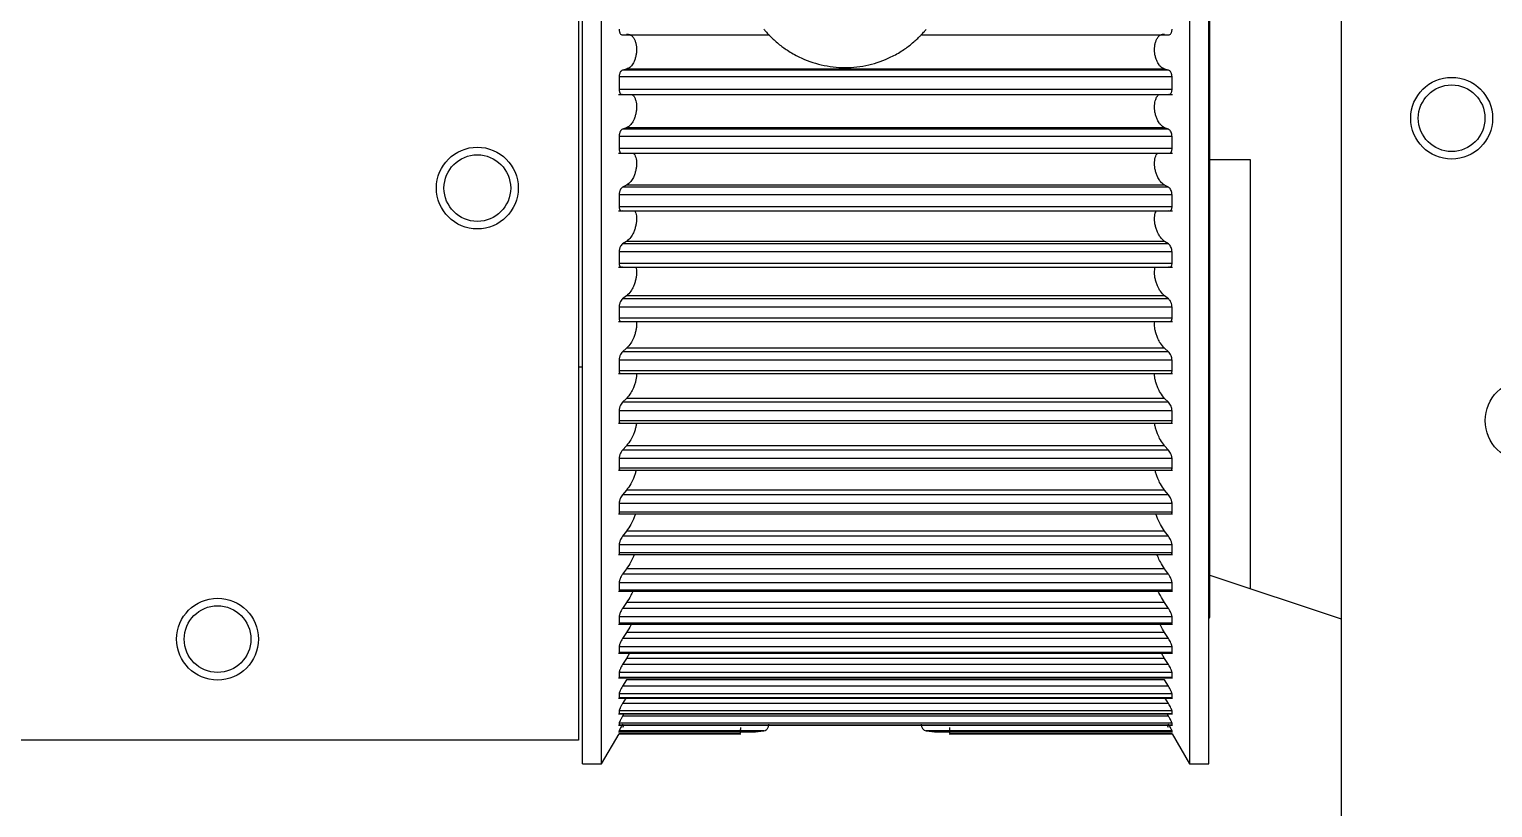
# Model space of a CAD drawing. Header units: millimetres. Extents: x 228 to 8791, y 273 to 5008.
# Drawn here: x 7596.5 to 7668.9, y 3456.2 to 3494.8 of the extents above; entities that cross this region are included whole.
import ezdxf

# ---------------------------------------------------------------- set-up
doc = ezdxf.new("R2010")
doc.units = ezdxf.units.MM

msp = doc.modelspace()

# ---------------------------------------------------------------- linework, layer by layer
at = {"color": 7, "linetype": 'Continuous', "lineweight": 25}
for p, q in [((7623.858, 3458.406), (7623.858, 3537.77)), ((7624.808, 3458.406), (7624.808, 3537.77)), ((7653.908, 3537.77), (7653.908, 3458.406)), ((7654.858, 3458.406), (7654.858, 3537.77)), ((7623.658, 3536.588), (7623.658, 3459.588)), ((7654.908, 3465.688), (7654.908, 3530.488)), ((7661.417, 3498.088), (7661.417, 3364.611)), ((7625.833, 3494.51), (7633.105, 3494.51)), ((7640.612, 3494.51), (7652.884, 3494.51)), ((7625.674, 3492.421), (7625.674, 3491.809)), ((7653.042, 3492.421), (7625.674, 3492.421)), ((7626.042, 3492.81), (7625.848, 3492.762)), ((7652.868, 3492.762), (7625.848, 3492.762)), ((7652.674, 3492.81), (7626.042, 3492.81)), ((7652.868, 3492.762), (7652.674, 3492.81)), ((7653.042, 3491.809), (7653.042, 3492.421)), ((7625.649, 3491.559), (7653.065, 3491.559)), ((7653.042, 3491.809), (7625.674, 3491.809)), ((7625.674, 3489.476), (7625.674, 3488.874)), ((7653.042, 3489.476), (7625.674, 3489.476)), ((7626.042, 3489.91), (7625.848, 3489.836)), ((7652.868, 3489.836), (7625.848, 3489.836)), ((7652.674, 3489.91), (7626.042, 3489.91)), ((7652.868, 3489.836), (7652.674, 3489.91)), ((7653.042, 3488.874), (7653.042, 3489.476)), ((7625.649, 3488.646), (7653.065, 3488.646)), ((7653.042, 3488.874), (7625.674, 3488.874)), ((7654.908, 3488.328), (7656.908, 3488.328)), ((7656.908, 3488.328), (7656.908, 3467.088)), ((7626.042, 3487.06), (7625.848, 3486.961)), ((7652.674, 3487.06), (7626.042, 3487.06)), ((7652.868, 3486.961), (7652.674, 3487.06)), ((7625.674, 3486.584), (7625.674, 3485.995)), ((7653.042, 3486.584), (7625.674, 3486.584)), ((7652.868, 3486.961), (7625.848, 3486.961)), ((7653.042, 3485.995), (7653.042, 3486.584)), ((7625.649, 3485.79), (7653.065, 3485.79)), ((7653.042, 3485.995), (7625.674, 3485.995)), ((7626.042, 3484.278), (7625.848, 3484.154)), ((7652.868, 3484.154), (7625.848, 3484.154)), ((7652.674, 3484.278), (7626.042, 3484.278)), ((7652.868, 3484.154), (7652.674, 3484.278)), ((7625.674, 3483.763), (7625.674, 3483.191)), ((7653.042, 3483.763), (7625.674, 3483.763)), ((7653.042, 3483.191), (7653.042, 3483.763)), ((7625.649, 3483.008), (7653.065, 3483.008)), ((7653.042, 3483.191), (7625.674, 3483.191)), ((7626.042, 3481.581), (7625.848, 3481.434)), ((7652.868, 3481.434), (7625.848, 3481.434)), ((7652.674, 3481.581), (7626.042, 3481.581)), ((7652.868, 3481.434), (7652.674, 3481.581)), ((7625.674, 3481.03), (7625.674, 3480.478)), ((7653.042, 3481.03), (7625.674, 3481.03)), ((7653.042, 3480.478), (7653.042, 3481.03)), ((7625.649, 3480.317), (7653.065, 3480.317)), ((7653.042, 3480.478), (7625.674, 3480.478)), ((7625.674, 3478.403), (7625.674, 3477.875)), ((7653.042, 3478.403), (7625.674, 3478.403)), ((7626.042, 3478.987), (7625.848, 3478.815)), ((7652.868, 3478.815), (7625.848, 3478.815)), ((7652.674, 3478.987), (7626.042, 3478.987)), ((7652.868, 3478.815), (7652.674, 3478.987)), ((7653.042, 3477.875), (7653.042, 3478.403)), ((7623.658, 3478.078), (7623.858, 3478.078)), ((7625.649, 3477.733), (7653.065, 3477.733)), ((7653.042, 3477.875), (7625.674, 3477.875)), ((7626.042, 3476.509), (7625.848, 3476.316)), ((7652.868, 3476.316), (7625.848, 3476.316)), ((7652.674, 3476.509), (7626.042, 3476.509)), ((7652.868, 3476.316), (7652.674, 3476.509)), ((7625.674, 3475.896), (7625.674, 3475.395)), ((7653.042, 3475.896), (7625.674, 3475.896)), ((7653.042, 3475.395), (7653.042, 3475.896)), ((7625.649, 3475.274), (7653.065, 3475.274)), ((7653.042, 3475.395), (7625.674, 3475.395)), ((7626.042, 3474.165), (7625.848, 3473.951)), ((7652.674, 3474.165), (7626.042, 3474.165)), ((7652.868, 3473.951), (7652.674, 3474.165)), ((7625.674, 3473.527), (7625.674, 3473.056)), ((7653.042, 3473.527), (7625.674, 3473.527)), ((7652.868, 3473.951), (7625.848, 3473.951)), ((7653.042, 3473.056), (7653.042, 3473.527)), ((7625.649, 3472.953), (7653.065, 3472.953)), ((7653.042, 3473.056), (7625.674, 3473.056)), ((7626.042, 3471.969), (7625.848, 3471.735)), ((7652.674, 3471.969), (7626.042, 3471.969)), ((7652.868, 3471.735), (7652.674, 3471.969)), ((7625.674, 3471.309), (7625.674, 3470.871)), ((7653.042, 3471.309), (7625.674, 3471.309)), ((7652.868, 3471.735), (7625.848, 3471.735)), ((7653.042, 3470.871), (7653.042, 3471.309)), ((7625.649, 3470.785), (7653.065, 3470.785)), ((7653.042, 3470.871), (7625.674, 3470.871)), ((7626.042, 3469.933), (7625.848, 3469.681)), ((7652.868, 3469.681), (7625.848, 3469.681)), ((7652.674, 3469.933), (7626.042, 3469.933)), ((7652.868, 3469.681), (7652.674, 3469.933)), ((7625.674, 3469.256), (7625.674, 3468.854)), ((7653.042, 3469.256), (7625.674, 3469.256)), ((7653.042, 3468.854), (7653.042, 3469.256)), ((7625.649, 3468.784), (7653.065, 3468.784)), ((7653.042, 3468.854), (7625.674, 3468.854)), ((7626.042, 3468.071), (7625.848, 3467.803)), ((7652.868, 3467.803), (7625.848, 3467.803)), ((7652.674, 3468.071), (7626.042, 3468.071)), ((7652.868, 3467.803), (7652.674, 3468.071)), ((7654.908, 3467.749), (7661.417, 3465.598)), ((7625.649, 3466.961), (7653.065, 3466.961)), ((7625.674, 3467.381), (7625.674, 3467.017)), ((7653.042, 3467.381), (7625.674, 3467.381)), ((7653.042, 3467.017), (7625.674, 3467.017)), ((7653.042, 3467.017), (7653.042, 3467.381)), ((7626.042, 3466.394), (7625.848, 3466.111)), ((7652.868, 3466.111), (7625.848, 3466.111)), ((7652.674, 3466.394), (7626.042, 3466.394)), ((7652.868, 3466.111), (7652.674, 3466.394)), ((7625.649, 3465.329), (7653.065, 3465.329)), ((7625.674, 3465.695), (7625.674, 3465.372)), ((7653.042, 3465.695), (7625.674, 3465.695)), ((7653.042, 3465.372), (7625.674, 3465.372)), ((7653.042, 3465.372), (7653.042, 3465.695)), ((7626.042, 3464.913), (7625.848, 3464.616)), ((7652.868, 3464.616), (7625.848, 3464.616)), ((7652.674, 3464.913), (7626.042, 3464.913)), ((7652.868, 3464.616), (7652.674, 3464.913)), ((7625.649, 3463.897), (7653.065, 3463.897)), ((7625.674, 3464.209), (7625.674, 3463.928)), ((7653.042, 3464.209), (7625.674, 3464.209)), ((7653.042, 3463.928), (7625.674, 3463.928)), ((7626.191, 3463.897), (7626.042, 3463.636)), ((7652.674, 3463.636), (7652.526, 3463.897)), ((7653.042, 3463.928), (7653.042, 3464.209)), ((7626.042, 3463.636), (7625.848, 3463.328)), ((7652.868, 3463.328), (7625.848, 3463.328)), ((7652.674, 3463.636), (7626.042, 3463.636)), ((7652.868, 3463.328), (7652.674, 3463.636)), ((7625.649, 3462.673), (7653.065, 3462.673)), ((7625.674, 3462.932), (7625.674, 3462.695)), ((7653.042, 3462.932), (7625.674, 3462.932)), ((7653.042, 3462.695), (7625.674, 3462.695)), ((7626.042, 3462.571), (7625.848, 3462.253)), ((7652.674, 3462.571), (7626.042, 3462.571)), ((7652.868, 3462.253), (7652.674, 3462.571)), ((7653.042, 3462.695), (7653.042, 3462.932)), ((7625.674, 3461.872), (7625.674, 3461.68)), ((7653.042, 3461.872), (7625.674, 3461.872)), ((7653.042, 3461.68), (7625.674, 3461.68)), ((7652.868, 3462.253), (7625.848, 3462.253)), ((7653.042, 3461.68), (7653.042, 3461.872)), ((7625.649, 3461.666), (7653.065, 3461.666)), ((7625.674, 3461.035), (7625.674, 3460.89)), ((7653.042, 3461.035), (7625.674, 3461.035)), ((7626.007, 3461.666), (7625.848, 3461.4)), ((7652.868, 3461.4), (7625.848, 3461.4)), ((7652.868, 3461.4), (7652.71, 3461.666)), ((7653.042, 3460.89), (7653.042, 3461.035)), ((7625.649, 3460.882), (7653.065, 3460.882)), ((7625.649, 3460.326), (7653.065, 3460.326)), ((7653.042, 3460.89), (7625.674, 3460.89)), ((7625.674, 3460.426), (7625.674, 3460.329)), ((7653.042, 3460.426), (7625.674, 3460.426)), ((7653.042, 3460.329), (7625.674, 3460.329)), ((7625.912, 3460.882), (7625.848, 3460.773)), ((7652.868, 3460.773), (7625.848, 3460.773)), ((7625.914, 3460.326), (7625.848, 3460.212)), ((7652.868, 3460.212), (7652.803, 3460.326)), ((7652.868, 3460.773), (7652.805, 3460.882)), ((7653.042, 3460.329), (7653.042, 3460.426)), ((7623.658, 3459.588), (7155.408, 3459.588)), ((7624.808, 3458.406), (7625.674, 3459.906)), ((7625.649, 3460), (7632.431, 3460)), ((7625.674, 3460.049), (7625.674, 3460.001)), ((7632.843, 3460.049), (7625.674, 3460.049)), ((7632.406, 3460.001), (7625.674, 3460.001)), ((7625.674, 3459.907), (7625.674, 3459.906)), ((7631.667, 3459.907), (7625.674, 3459.907)), ((7625.674, 3459.906), (7631.696, 3459.906)), ((7632.406, 3460.001), (7632.843, 3460.049)), ((7640.873, 3460.049), (7641.31, 3460.001)), ((7653.042, 3460.049), (7640.873, 3460.049)), ((7641.283, 3460), (7653.065, 3460)), ((7653.042, 3460.001), (7641.31, 3460.001)), ((7642.02, 3459.906), (7653.042, 3459.906)), ((7642.049, 3459.907), (7642.057, 3459.906)), ((7653.042, 3459.907), (7642.049, 3459.907)), ((7653.042, 3460.001), (7653.042, 3460.049)), ((7653.042, 3459.906), (7653.042, 3459.907)), ((7653.042, 3459.906), (7653.908, 3458.406)), ((7623.858, 3458.406), (7624.808, 3458.406)), ((7653.908, 3458.406), (7654.858, 3458.406))]:
    msp.add_line(p, q, dxfattribs=at)
for centre, radius in [((7666.883, 3490.378), 2.025), ((7666.883, 3490.378), 1.65), ((7618.658, 3486.921), 2.025), ((7618.658, 3486.921), 1.65), ((7670.574, 3475.405), 2.025), ((7605.801, 3464.588), 2.025), ((7605.801, 3464.588), 1.65)]:
    msp.add_circle(centre, radius, dxfattribs=at)
msp.add_arc((7730.408, 2848.088), 1225, 30, 180)
msp.add_arc((7654.808, 3465.688), 0.1, 300, 0, dxfattribs=at)
for points, knots in [([(7625.674, 3494.784), (7625.675, 3494.765), (7625.676, 3494.726), (7625.687, 3494.67), (7625.705, 3494.618), (7625.733, 3494.564), (7625.781, 3494.514), (7625.824, 3494.512), (7625.848, 3494.511)], [0, 0, 0, 0, 0.111503, 0.229876, 0.356408, 0.492158, 0.709703, 1, 1, 1, 1]), ([(7626.042, 3494.543), (7626.113, 3494.539), (7626.233, 3494.534), (7626.371, 3494.399), (7626.451, 3494.255), (7626.502, 3494.107), (7626.533, 3493.946), (7626.544, 3493.78), (7626.534, 3493.61), (7626.503, 3493.437), (7626.453, 3493.267), (7626.373, 3493.089), (7626.235, 3492.898), (7626.114, 3492.843), (7626.042, 3492.81)], [0, 0, 0, 0, 0.147747, 0.248318, 0.31704, 0.381326, 0.441724, 0.498896, 0.556186, 0.616666, 0.68101, 0.749781, 0.851306, 1, 1, 1, 1]), ([(7632.843, 3494.784), (7632.873, 3494.747), (7632.931, 3494.678), (7632.999, 3494.602), (7633.043, 3494.555), (7633.068, 3494.527), (7633.085, 3494.509), (7633.084, 3494.51), (7633.084, 3494.511)], [0, 0, 0, 0, 0.260605, 0.499924, 0.629301, 0.752569, 0.876069, 1, 1, 1, 1]), ([(7633.061, 3494.536), (7633.066, 3494.53), (7633.085, 3494.51), (7633.175, 3494.415), (7633.348, 3494.249), (7633.619, 3494.013), (7634.03, 3493.71), (7634.731, 3493.312), (7635.667, 3492.981), (7636.856, 3492.842), (7638.044, 3492.98), (7638.981, 3493.31), (7639.682, 3493.707), (7640.097, 3494.012), (7640.366, 3494.246), (7640.546, 3494.419), (7640.607, 3494.484), (7640.638, 3494.517)], [0, 0, 0, 0, 0.011875, 0.045001, 0.076022, 0.111419, 0.171042, 0.243341, 0.374553, 0.5058, 0.637122, 0.767831, 0.840525, 0.90041, 0.935846, 0.966977, 1, 1, 1, 1]), ([(7640.633, 3494.511), (7640.632, 3494.51), (7640.631, 3494.509), (7640.648, 3494.527), (7640.674, 3494.555), (7640.717, 3494.602), (7640.785, 3494.678), (7640.843, 3494.747), (7640.873, 3494.784)], [0, 0, 0, 0, 0.12393, 0.247422, 0.370628, 0.500053, 0.739362, 1, 1, 1, 1]), ([(7652.674, 3492.81), (7652.603, 3492.842), (7652.483, 3492.897), (7652.345, 3493.086), (7652.266, 3493.263), (7652.215, 3493.432), (7652.184, 3493.604), (7652.173, 3493.774), (7652.183, 3493.941), (7652.213, 3494.101), (7652.264, 3494.251), (7652.343, 3494.396), (7652.482, 3494.533), (7652.603, 3494.539), (7652.674, 3494.543)], [0, 0, 0, 0, 0.147747, 0.248318, 0.31704, 0.381326, 0.441724, 0.498896, 0.556186, 0.616666, 0.68101, 0.749781, 0.851306, 1, 1, 1, 1]), ([(7652.868, 3494.511), (7652.893, 3494.512), (7652.935, 3494.514), (7652.983, 3494.564), (7653.012, 3494.618), (7653.029, 3494.67), (7653.04, 3494.726), (7653.042, 3494.765), (7653.042, 3494.784)], [0, 0, 0, 0, 0.290699, 0.50771, 0.643157, 0.769606, 0.888123, 1, 1, 1, 1]), ([(7625.848, 3492.762), (7625.824, 3492.751), (7625.781, 3492.731), (7625.733, 3492.662), (7625.705, 3492.598), (7625.688, 3492.541), (7625.676, 3492.481), (7625.675, 3492.441), (7625.674, 3492.421)], [0, 0, 0, 0, 0.290671, 0.50766, 0.641352, 0.765048, 0.879745, 1, 1, 1, 1]), ([(7653.042, 3492.421), (7653.042, 3492.441), (7653.04, 3492.48), (7653.029, 3492.539), (7653.012, 3492.597), (7652.984, 3492.662), (7652.936, 3492.732), (7652.893, 3492.751), (7652.868, 3492.762)], [0, 0, 0, 0, 0.118959, 0.232226, 0.354726, 0.487412, 0.713305, 1, 1, 1, 1]), ([(7625.674, 3491.809), (7625.675, 3491.791), (7625.676, 3491.753), (7625.687, 3491.699), (7625.705, 3491.649), (7625.733, 3491.6), (7625.781, 3491.557), (7625.824, 3491.561), (7625.848, 3491.563)], [0, 0, 0, 0, 0.111503, 0.229876, 0.356408, 0.492158, 0.709703, 1, 1, 1, 1]), ([(7626.308, 3491.559), (7626.333, 3491.542), (7626.388, 3491.504), (7626.45, 3491.391), (7626.502, 3491.253), (7626.533, 3491.099), (7626.544, 3490.936), (7626.534, 3490.766), (7626.503, 3490.592), (7626.453, 3490.417), (7626.373, 3490.231), (7626.235, 3490.023), (7626.114, 3489.952), (7626.042, 3489.91)], [0, 0, 0, 0, 0.069506, 0.154576, 0.234154, 0.30892, 0.379692, 0.450611, 0.525477, 0.605128, 0.690258, 0.815934, 1, 1, 1, 1]), ([(7652.674, 3489.91), (7652.603, 3489.952), (7652.483, 3490.022), (7652.345, 3490.227), (7652.266, 3490.412), (7652.215, 3490.586), (7652.184, 3490.76), (7652.173, 3490.93), (7652.183, 3491.093), (7652.213, 3491.248), (7652.264, 3491.387), (7652.327, 3491.502), (7652.383, 3491.541), (7652.408, 3491.559)], [0, 0, 0, 0, 0.182863, 0.307338, 0.392394, 0.471959, 0.546713, 0.617474, 0.68838, 0.763234, 0.842872, 0.927988, 1, 1, 1, 1]), ([(7652.868, 3491.563), (7652.893, 3491.561), (7652.935, 3491.557), (7652.983, 3491.6), (7653.012, 3491.649), (7653.029, 3491.699), (7653.04, 3491.753), (7653.042, 3491.791), (7653.042, 3491.809)], [0, 0, 0, 0, 0.290699, 0.50771, 0.643157, 0.769606, 0.888123, 1, 1, 1, 1]), ([(7625.848, 3489.836), (7625.824, 3489.822), (7625.781, 3489.796), (7625.733, 3489.722), (7625.705, 3489.655), (7625.688, 3489.597), (7625.676, 3489.537), (7625.675, 3489.497), (7625.674, 3489.476)], [0, 0, 0, 0, 0.290665, 0.507651, 0.640118, 0.762127, 0.875996, 1, 1, 1, 1]), ([(7653.042, 3489.476), (7653.042, 3489.496), (7653.04, 3489.533), (7653.027, 3489.604), (7652.997, 3489.693), (7652.953, 3489.768), (7652.908, 3489.816), (7652.882, 3489.829), (7652.868, 3489.836)], [0, 0, 0, 0, 0.122834, 0.215424, 0.426837, 0.68709, 0.837015, 1, 1, 1, 1]), ([(7625.674, 3488.874), (7625.675, 3488.856), (7625.676, 3488.818), (7625.687, 3488.767), (7625.705, 3488.72), (7625.733, 3488.676), (7625.781, 3488.64), (7625.824, 3488.65), (7625.848, 3488.656)], [0, 0, 0, 0, 0.111503, 0.229876, 0.356408, 0.492158, 0.709703, 1, 1, 1, 1]), ([(7626.394, 3488.646), (7626.413, 3488.62), (7626.455, 3488.564), (7626.502, 3488.441), (7626.533, 3488.294), (7626.544, 3488.135), (7626.534, 3487.968), (7626.503, 3487.793), (7626.453, 3487.615), (7626.373, 3487.42), (7626.235, 3487.199), (7626.114, 3487.111), (7626.042, 3487.06)], [0, 0, 0, 0, 0.074425, 0.161547, 0.243402, 0.320884, 0.398525, 0.48049, 0.567692, 0.660893, 0.798483, 1, 1, 1, 1]), ([(7652.674, 3487.06), (7652.603, 3487.111), (7652.483, 3487.197), (7652.345, 3487.417), (7652.266, 3487.61), (7652.215, 3487.787), (7652.184, 3487.962), (7652.173, 3488.129), (7652.183, 3488.289), (7652.214, 3488.436), (7652.26, 3488.562), (7652.302, 3488.619), (7652.322, 3488.646)], [0, 0, 0, 0, 0.200284, 0.336618, 0.429777, 0.516922, 0.598797, 0.676299, 0.753961, 0.835946, 0.923171, 1, 1, 1, 1]), ([(7652.868, 3488.656), (7652.893, 3488.65), (7652.935, 3488.64), (7652.983, 3488.676), (7653.012, 3488.72), (7653.029, 3488.767), (7653.04, 3488.818), (7653.042, 3488.856), (7653.042, 3488.874)], [0, 0, 0, 0, 0.290699, 0.50771, 0.643157, 0.769606, 0.888123, 1, 1, 1, 1]), ([(7625.848, 3486.961), (7625.824, 3486.943), (7625.781, 3486.912), (7625.733, 3486.833), (7625.705, 3486.764), (7625.688, 3486.705), (7625.677, 3486.644), (7625.675, 3486.604), (7625.674, 3486.584)], [0, 0, 0, 0, 0.290662, 0.507646, 0.638742, 0.75908, 0.877372, 1, 1, 1, 1]), ([(7653.042, 3486.584), (7653.041, 3486.604), (7653.04, 3486.642), (7653.027, 3486.714), (7652.996, 3486.805), (7652.952, 3486.883), (7652.908, 3486.936), (7652.882, 3486.952), (7652.868, 3486.961)], [0, 0, 0, 0, 0.122033, 0.227273, 0.433033, 0.689403, 0.837975, 1, 1, 1, 1]), ([(7625.674, 3485.995), (7625.675, 3485.977), (7625.676, 3485.941), (7625.687, 3485.892), (7625.705, 3485.849), (7625.733, 3485.81), (7625.781, 3485.781), (7625.824, 3485.797), (7625.848, 3485.806)], [0, 0, 0, 0, 0.111503, 0.229876, 0.356408, 0.492158, 0.709703, 1, 1, 1, 1]), ([(7626.454, 3485.79), (7626.47, 3485.756), (7626.503, 3485.686), (7626.532, 3485.549), (7626.544, 3485.397), (7626.534, 3485.232), (7626.503, 3485.057), (7626.453, 3484.877), (7626.373, 3484.676), (7626.235, 3484.441), (7626.114, 3484.339), (7626.042, 3484.278)], [0, 0, 0, 0, 0.086524, 0.175703, 0.260118, 0.344706, 0.434005, 0.529009, 0.63055, 0.780452, 1, 1, 1, 1]), ([(7652.674, 3484.278), (7652.603, 3484.338), (7652.483, 3484.439), (7652.345, 3484.672), (7652.266, 3484.871), (7652.215, 3485.051), (7652.184, 3485.226), (7652.173, 3485.391), (7652.183, 3485.544), (7652.212, 3485.683), (7652.245, 3485.754), (7652.262, 3485.79)], [0, 0, 0, 0, 0.218216, 0.366755, 0.468255, 0.563202, 0.652408, 0.736849, 0.821464, 0.91079, 1, 1, 1, 1]), ([(7652.868, 3485.806), (7652.893, 3485.797), (7652.935, 3485.781), (7652.983, 3485.81), (7653.012, 3485.849), (7653.029, 3485.892), (7653.04, 3485.941), (7653.042, 3485.977), (7653.042, 3485.995)], [0, 0, 0, 0, 0.290699, 0.50771, 0.643157, 0.769606, 0.888123, 1, 1, 1, 1]), ([(7625.848, 3484.154), (7625.824, 3484.134), (7625.781, 3484.097), (7625.734, 3484.013), (7625.706, 3483.943), (7625.688, 3483.883), (7625.677, 3483.822), (7625.675, 3483.782), (7625.674, 3483.763)], [0, 0, 0, 0, 0.290663, 0.507646, 0.637159, 0.755543, 0.878681, 1, 1, 1, 1]), ([(7653.042, 3483.763), (7653.041, 3483.782), (7653.04, 3483.821), (7653.026, 3483.895), (7652.995, 3483.987), (7652.952, 3484.067), (7652.908, 3484.124), (7652.882, 3484.144), (7652.868, 3484.154)], [0, 0, 0, 0, 0.120615, 0.239842, 0.439669, 0.691912, 0.839028, 1, 1, 1, 1]), ([(7625.674, 3483.191), (7625.675, 3483.174), (7625.676, 3483.139), (7625.687, 3483.093), (7625.705, 3483.053), (7625.733, 3483.019), (7625.781, 3482.999), (7625.824, 3483.02), (7625.848, 3483.033)], [0, 0, 0, 0, 0.111503, 0.229876, 0.356408, 0.492158, 0.709703, 1, 1, 1, 1]), ([(7626.499, 3483.008), (7626.499, 3483.007), (7626.515, 3482.973), (7626.532, 3482.88), (7626.544, 3482.736), (7626.533, 3482.575), (7626.503, 3482.402), (7626.453, 3482.22), (7626.373, 3482.014), (7626.235, 3481.767), (7626.114, 3481.651), (7626.042, 3481.581)], [0, 0, 0, 0, 0.001913, 0.099351, 0.191586, 0.284009, 0.381579, 0.485384, 0.596329, 0.760116, 1, 1, 1, 1]), ([(7652.674, 3481.581), (7652.603, 3481.65), (7652.483, 3481.765), (7652.345, 3482.01), (7652.266, 3482.214), (7652.215, 3482.396), (7652.184, 3482.569), (7652.172, 3482.731), (7652.184, 3482.876), (7652.201, 3482.97), (7652.217, 3483.006), (7652.218, 3483.008)], [0, 0, 0, 0, 0.238244, 0.400417, 0.511233, 0.614895, 0.712288, 0.804479, 0.89686, 0.994384, 1, 1, 1, 1]), ([(7652.868, 3483.033), (7652.893, 3483.02), (7652.935, 3482.999), (7652.983, 3483.019), (7653.012, 3483.053), (7653.029, 3483.093), (7653.04, 3483.139), (7653.042, 3483.174), (7653.042, 3483.191)], [0, 0, 0, 0, 0.290699, 0.50771, 0.643157, 0.769606, 0.888123, 1, 1, 1, 1]), ([(7625.848, 3481.434), (7625.824, 3481.41), (7625.781, 3481.368), (7625.734, 3481.281), (7625.706, 3481.209), (7625.688, 3481.148), (7625.677, 3481.087), (7625.675, 3481.049), (7625.674, 3481.03)], [0, 0, 0, 0, 0.290662, 0.507646, 0.635159, 0.756001, 0.879996, 1, 1, 1, 1]), ([(7653.042, 3481.03), (7653.041, 3481.049), (7653.04, 3481.087), (7653.026, 3481.161), (7652.994, 3481.255), (7652.951, 3481.338), (7652.907, 3481.399), (7652.882, 3481.422), (7652.868, 3481.434)], [0, 0, 0, 0, 0.119134, 0.242986, 0.446912, 0.69458, 0.840122, 1, 1, 1, 1]), ([(7625.674, 3480.478), (7625.675, 3480.462), (7625.676, 3480.428), (7625.687, 3480.386), (7625.704, 3480.35), (7625.721, 3480.336), (7625.729, 3480.329)], [0, 0, 0, 0, 0.226559, 0.467077, 0.724174, 1, 1, 1, 1]), ([(7626.526, 3480.317), (7626.528, 3480.312), (7626.539, 3480.27), (7626.543, 3480.168), (7626.534, 3480.014), (7626.503, 3479.843), (7626.453, 3479.661), (7626.373, 3479.451), (7626.235, 3479.194), (7626.114, 3479.064), (7626.042, 3478.987)], [0, 0, 0, 0, 0.012218, 0.113375, 0.214741, 0.32175, 0.435597, 0.557276, 0.736908, 1, 1, 1, 1]), ([(7652.674, 3478.987), (7652.603, 3479.063), (7652.483, 3479.192), (7652.345, 3479.447), (7652.266, 3479.656), (7652.215, 3479.837), (7652.184, 3480.008), (7652.174, 3480.163), (7652.177, 3480.267), (7652.189, 3480.311), (7652.19, 3480.317)], [0, 0, 0, 0, 0.261331, 0.439218, 0.560772, 0.674479, 0.78131, 0.882435, 0.983768, 1, 1, 1, 1]), ([(7652.988, 3480.329), (7652.996, 3480.336), (7653.012, 3480.35), (7653.029, 3480.386), (7653.04, 3480.428), (7653.042, 3480.462), (7653.042, 3480.478)], [0, 0, 0, 0, 0.275137, 0.531995, 0.772741, 1, 1, 1, 1]), ([(7625.848, 3478.815), (7625.824, 3478.789), (7625.781, 3478.743), (7625.734, 3478.652), (7625.706, 3478.578), (7625.688, 3478.517), (7625.677, 3478.457), (7625.675, 3478.42), (7625.674, 3478.403)], [0, 0, 0, 0, 0.290668, 0.507657, 0.633699, 0.758597, 0.881922, 1, 1, 1, 1]), ([(7653.042, 3478.403), (7653.041, 3478.42), (7653.04, 3478.456), (7653.026, 3478.531), (7652.994, 3478.626), (7652.939, 3478.738), (7652.894, 3478.788), (7652.868, 3478.815)], [0, 0, 0, 0, 0.11773, 0.240916, 0.45558, 0.698447, 1, 1, 1, 1]), ([(7625.674, 3477.875), (7625.675, 3477.859), (7625.676, 3477.827), (7625.687, 3477.788), (7625.704, 3477.756), (7625.721, 3477.745), (7625.729, 3477.74)], [0, 0, 0, 0, 0.226559, 0.467077, 0.724174, 1, 1, 1, 1]), ([(7626.538, 3477.733), (7626.539, 3477.726), (7626.544, 3477.676), (7626.532, 3477.563), (7626.504, 3477.397), (7626.453, 3477.216), (7626.373, 3477.003), (7626.235, 3476.737), (7626.114, 3476.594), (7626.042, 3476.509)], [0, 0, 0, 0, 0.019405, 0.131514, 0.249864, 0.375778, 0.510353, 0.709024, 1, 1, 1, 1]), ([(7652.674, 3476.509), (7652.603, 3476.594), (7652.483, 3476.736), (7652.345, 3476.999), (7652.266, 3477.21), (7652.214, 3477.392), (7652.185, 3477.557), (7652.173, 3477.673), (7652.177, 3477.724), (7652.178, 3477.733)], [0, 0, 0, 0, 0.289052, 0.48581, 0.620258, 0.746027, 0.864191, 0.976043, 1, 1, 1, 1]), ([(7652.988, 3477.74), (7652.996, 3477.745), (7653.012, 3477.756), (7653.029, 3477.788), (7653.04, 3477.827), (7653.042, 3477.859), (7653.042, 3477.875)], [0, 0, 0, 0, 0.275137, 0.531995, 0.772741, 1, 1, 1, 1]), ([(7625.848, 3476.316), (7625.824, 3476.287), (7625.781, 3476.236), (7625.734, 3476.143), (7625.706, 3476.068), (7625.688, 3476.007), (7625.676, 3475.947), (7625.675, 3475.913), (7625.674, 3475.896)], [0, 0, 0, 0, 0.290675, 0.507668, 0.632271, 0.761568, 0.883668, 1, 1, 1, 1]), ([(7653.042, 3475.896), (7653.041, 3475.913), (7653.04, 3475.947), (7653.026, 3476.022), (7652.994, 3476.118), (7652.938, 3476.232), (7652.893, 3476.286), (7652.868, 3476.316)], [0, 0, 0, 0, 0.115923, 0.237714, 0.464079, 0.701299, 1, 1, 1, 1]), ([(7625.674, 3475.395), (7625.675, 3475.381), (7625.676, 3475.351), (7625.687, 3475.315), (7625.704, 3475.288), (7625.721, 3475.28), (7625.729, 3475.276)], [0, 0, 0, 0, 0.226559, 0.467077, 0.724174, 1, 1, 1, 1]), ([(7626.533, 3475.274), (7626.532, 3475.263), (7626.529, 3475.204), (7626.502, 3475.078), (7626.453, 3474.899), (7626.373, 3474.685), (7626.235, 3474.413), (7626.114, 3474.258), (7626.042, 3474.165)], [0, 0, 0, 0, 0.028907, 0.16124, 0.302029, 0.452504, 0.674647, 1, 1, 1, 1]), ([(7652.674, 3474.165), (7652.603, 3474.257), (7652.483, 3474.411), (7652.345, 3474.681), (7652.265, 3474.894), (7652.216, 3475.072), (7652.188, 3475.2), (7652.185, 3475.261), (7652.184, 3475.274)], [0, 0, 0, 0, 0.323232, 0.543256, 0.693603, 0.834243, 0.96638, 1, 1, 1, 1]), ([(7652.988, 3475.276), (7652.996, 3475.28), (7653.012, 3475.288), (7653.029, 3475.315), (7653.04, 3475.351), (7653.042, 3475.381), (7653.042, 3475.395)], [0, 0, 0, 0, 0.275137, 0.531995, 0.772741, 1, 1, 1, 1]), ([(7625.848, 3473.951), (7625.824, 3473.92), (7625.781, 3473.864), (7625.734, 3473.768), (7625.705, 3473.692), (7625.688, 3473.631), (7625.676, 3473.575), (7625.675, 3473.543), (7625.674, 3473.527)], [0, 0, 0, 0, 0.290682, 0.507681, 0.636711, 0.764869, 0.88551, 1, 1, 1, 1]), ([(7653.042, 3473.527), (7653.042, 3473.543), (7653.04, 3473.574), (7653.029, 3473.631), (7653.012, 3473.689), (7652.984, 3473.764), (7652.937, 3473.862), (7652.893, 3473.919), (7652.868, 3473.951)], [0, 0, 0, 0, 0.114083, 0.234568, 0.362819, 0.474869, 0.704778, 1, 1, 1, 1]), ([(7625.674, 3473.056), (7625.675, 3473.043), (7625.676, 3473.014), (7625.687, 3472.983), (7625.704, 3472.961), (7625.719, 3472.956), (7625.726, 3472.954)], [0, 0, 0, 0, 0.23363, 0.481655, 0.746777, 1, 1, 1, 1]), ([(7626.51, 3472.953), (7626.508, 3472.937), (7626.495, 3472.866), (7626.452, 3472.725), (7626.374, 3472.512), (7626.234, 3472.233), (7626.114, 3472.067), (7626.042, 3471.969)], [0, 0, 0, 0, 0.047614, 0.207476, 0.378335, 0.630572, 1, 1, 1, 1]), ([(7652.674, 3471.969), (7652.603, 3472.067), (7652.483, 3472.231), (7652.345, 3472.507), (7652.267, 3472.719), (7652.223, 3472.862), (7652.21, 3472.935), (7652.206, 3472.953)], [0, 0, 0, 0, 0.367046, 0.616895, 0.78762, 0.947325, 1, 1, 1, 1]), ([(7652.99, 3472.954), (7652.997, 3472.956), (7653.013, 3472.96), (7653.029, 3472.983), (7653.04, 3473.014), (7653.042, 3473.042), (7653.042, 3473.056)], [0, 0, 0, 0, 0.253585, 0.518081, 0.765984, 1, 1, 1, 1]), ([(7625.848, 3471.735), (7625.824, 3471.701), (7625.781, 3471.642), (7625.733, 3471.543), (7625.705, 3471.467), (7625.687, 3471.407), (7625.676, 3471.353), (7625.675, 3471.323), (7625.674, 3471.309)], [0, 0, 0, 0, 0.290695, 0.507702, 0.640942, 0.768058, 0.887305, 1, 1, 1, 1]), ([(7653.042, 3471.309), (7653.042, 3471.323), (7653.04, 3471.353), (7653.029, 3471.407), (7653.012, 3471.466), (7652.984, 3471.542), (7652.936, 3471.641), (7652.893, 3471.701), (7652.868, 3471.735)], [0, 0, 0, 0, 0.112233, 0.23117, 0.358119, 0.486336, 0.70811, 1, 1, 1, 1]), ([(7625.674, 3470.871), (7625.675, 3470.859), (7625.676, 3470.833), (7625.687, 3470.805), (7625.703, 3470.788), (7625.718, 3470.787), (7625.725, 3470.786)], [0, 0, 0, 0, 0.236508, 0.487588, 0.755976, 1, 1, 1, 1]), ([(7626.473, 3470.785), (7626.466, 3470.761), (7626.442, 3470.676), (7626.372, 3470.495), (7626.235, 3470.214), (7626.114, 3470.038), (7626.042, 3469.933)], [0, 0, 0, 0, 0.080121, 0.278437, 0.571206, 1, 1, 1, 1]), ([(7652.674, 3469.933), (7652.603, 3470.037), (7652.483, 3470.212), (7652.346, 3470.491), (7652.276, 3470.672), (7652.251, 3470.759), (7652.244, 3470.785)], [0, 0, 0, 0, 0.426051, 0.716064, 0.914235, 1, 1, 1, 1]), ([(7652.991, 3470.786), (7652.998, 3470.787), (7653.013, 3470.788), (7653.029, 3470.805), (7653.04, 3470.833), (7653.042, 3470.859), (7653.042, 3470.871)], [0, 0, 0, 0, 0.242987, 0.511238, 0.762662, 1, 1, 1, 1]), ([(7625.848, 3469.681), (7625.824, 3469.646), (7625.781, 3469.583), (7625.733, 3469.482), (7625.704, 3469.405), (7625.687, 3469.347), (7625.676, 3469.296), (7625.675, 3469.269), (7625.674, 3469.256)], [0, 0, 0, 0, 0.288389, 0.510777, 0.645693, 0.771473, 0.889153, 1, 1, 1, 1]), ([(7653.042, 3469.256), (7653.042, 3469.269), (7653.04, 3469.297), (7653.029, 3469.348), (7653.012, 3469.406), (7652.983, 3469.482), (7652.935, 3469.583), (7652.893, 3469.646), (7652.868, 3469.681)], [0, 0, 0, 0, 0.1115, 0.22987, 0.3564, 0.492146, 0.711859, 1, 1, 1, 1]), ([(7625.674, 3468.854), (7625.675, 3468.843), (7625.676, 3468.819), (7625.687, 3468.795), (7625.699, 3468.789), (7625.705, 3468.785)], [0, 0, 0, 0, 0.312852, 0.644978, 1, 1, 1, 1]), ([(7626.421, 3468.784), (7626.409, 3468.749), (7626.363, 3468.624), (7626.233, 3468.366), (7626.114, 3468.181), (7626.042, 3468.071)], [0, 0, 0, 0, 0.135473, 0.486249, 1, 1, 1, 1]), ([(7652.674, 3468.071), (7652.603, 3468.18), (7652.484, 3468.364), (7652.355, 3468.621), (7652.309, 3468.747), (7652.295, 3468.784)], [0, 0, 0, 0, 0.510467, 0.857941, 1, 1, 1, 1]), ([(7653.011, 3468.785), (7653.018, 3468.789), (7653.029, 3468.795), (7653.04, 3468.819), (7653.042, 3468.843), (7653.042, 3468.854)], [0, 0, 0, 0, 0.354355, 0.68648, 1, 1, 1, 1]), ([(7625.848, 3467.803), (7625.824, 3467.766), (7625.781, 3467.699), (7625.732, 3467.596), (7625.704, 3467.52), (7625.687, 3467.465), (7625.676, 3467.417), (7625.675, 3467.393), (7625.674, 3467.381)], [0, 0, 0, 0, 0.28383, 0.516873, 0.650531, 0.774905, 0.890988, 1, 1, 1, 1]), ([(7653.042, 3467.381), (7653.042, 3467.393), (7653.04, 3467.418), (7653.029, 3467.467), (7653.012, 3467.523), (7652.983, 3467.599), (7652.935, 3467.7), (7652.892, 3467.766), (7652.868, 3467.803)], [0, 0, 0, 0, 0.111495, 0.22986, 0.356384, 0.492124, 0.716336, 1, 1, 1, 1]), ([(7626.356, 3466.961), (7626.323, 3466.889), (7626.228, 3466.686), (7626.115, 3466.509), (7626.042, 3466.394)], [0, 0, 0, 0, 0.353722, 1, 1, 1, 1]), ([(7652.674, 3466.394), (7652.602, 3466.508), (7652.489, 3466.685), (7652.394, 3466.888), (7652.36, 3466.961)], [0, 0, 0, 0, 0.642051, 1, 1, 1, 1]), ([(7653.012, 3466.962), (7653.018, 3466.964), (7653.03, 3466.967), (7653.04, 3466.986), (7653.042, 3467.007), (7653.042, 3467.017)], [0, 0, 0, 0, 0.341521, 0.680248, 1, 1, 1, 1]), ([(7625.848, 3466.111), (7625.825, 3466.073), (7625.78, 3466.003), (7625.732, 3465.899), (7625.703, 3465.823), (7625.687, 3465.771), (7625.676, 3465.727), (7625.675, 3465.706), (7625.674, 3465.695)], [0, 0, 0, 0, 0.278172, 0.523502, 0.655667, 0.778468, 0.892853, 1, 1, 1, 1]), ([(7653.042, 3465.695), (7653.042, 3465.706), (7653.04, 3465.729), (7653.029, 3465.774), (7653.012, 3465.829), (7652.983, 3465.904), (7652.935, 3466.005), (7652.892, 3466.073), (7652.868, 3466.111)], [0, 0, 0, 0, 0.11149, 0.22985, 0.356368, 0.492103, 0.722042, 1, 1, 1, 1]), ([(7626.279, 3465.329), (7626.27, 3465.311), (7626.199, 3465.164), (7626.116, 3465.031), (7626.042, 3464.913)], [0, 0, 0, 0, 0.119949, 1, 1, 1, 1]), ([(7652.674, 3464.913), (7652.601, 3465.03), (7652.518, 3465.163), (7652.447, 3465.31), (7652.438, 3465.329)], [0, 0, 0, 0, 0.874349, 1, 1, 1, 1]), ([(7625.848, 3464.616), (7625.825, 3464.578), (7625.78, 3464.505), (7625.732, 3464.4), (7625.702, 3464.325), (7625.686, 3464.277), (7625.676, 3464.237), (7625.675, 3464.218), (7625.674, 3464.209)], [0, 0, 0, 0, 0.270521, 0.530196, 0.660846, 0.782052, 0.894726, 1, 1, 1, 1]), ([(7653.042, 3464.209), (7653.042, 3464.219), (7653.04, 3464.239), (7653.029, 3464.281), (7653.012, 3464.333), (7652.982, 3464.407), (7652.934, 3464.508), (7652.891, 3464.578), (7652.868, 3464.616)], [0, 0, 0, 0, 0.111487, 0.229842, 0.356356, 0.492086, 0.72938, 1, 1, 1, 1]), ([(7625.848, 3463.328), (7625.826, 3463.291), (7625.792, 3463.234), (7625.751, 3463.152), (7625.724, 3463.09), (7625.702, 3463.036), (7625.686, 3462.991), (7625.676, 3462.956), (7625.675, 3462.94), (7625.674, 3462.932)], [0, 0, 0, 0, 0.259372, 0.398975, 0.537971, 0.666786, 0.786111, 0.896819, 1, 1, 1, 1]), ([(7653.042, 3462.932), (7653.042, 3462.94), (7653.04, 3462.958), (7653.029, 3462.996), (7653.012, 3463.045), (7652.981, 3463.118), (7652.934, 3463.219), (7652.89, 3463.291), (7652.868, 3463.328)], [0, 0, 0, 0, 0.111485, 0.229838, 0.35635, 0.492078, 0.739927, 1, 1, 1, 1]), ([(7625.848, 3462.253), (7625.826, 3462.216), (7625.791, 3462.157), (7625.75, 3462.074), (7625.723, 3462.014), (7625.701, 3461.963), (7625.686, 3461.922), (7625.676, 3461.891), (7625.675, 3461.878), (7625.674, 3461.872)], [0, 0, 0, 0, 0.260365, 0.408353, 0.545607, 0.672649, 0.790136, 0.898903, 1, 1, 1, 1]), ([(7653.042, 3461.872), (7653.042, 3461.879), (7653.04, 3461.893), (7653.029, 3461.928), (7653.012, 3461.974), (7652.981, 3462.044), (7652.933, 3462.143), (7652.89, 3462.216), (7652.868, 3462.253)], [0, 0, 0, 0, 0.111485, 0.229839, 0.356351, 0.492079, 0.74317, 1, 1, 1, 1]), ([(7625.848, 3461.4), (7625.825, 3461.36), (7625.789, 3461.299), (7625.748, 3461.216), (7625.722, 3461.159), (7625.701, 3461.112), (7625.686, 3461.076), (7625.676, 3461.049), (7625.675, 3461.039), (7625.674, 3461.035)], [0, 0, 0, 0, 0.271588, 0.41796, 0.55354, 0.67882, 0.794424, 0.901147, 1, 1, 1, 1]), ([(7653.042, 3461.035), (7653.042, 3461.04), (7653.04, 3461.052), (7653.029, 3461.083), (7653.012, 3461.125), (7652.982, 3461.191), (7652.934, 3461.287), (7652.891, 3461.362), (7652.868, 3461.4)], [0, 0, 0, 0, 0.111485, 0.229838, 0.356351, 0.492079, 0.737282, 1, 1, 1, 1]), ([(7625.848, 3460.773), (7625.824, 3460.731), (7625.788, 3460.667), (7625.746, 3460.586), (7625.713, 3460.518), (7625.682, 3460.454), (7625.677, 3460.435), (7625.674, 3460.426)], [0, 0, 0, 0, 0.284597, 0.429372, 0.563312, 0.799496, 1, 1, 1, 1]), ([(7625.848, 3460.376), (7625.825, 3460.335), (7625.781, 3460.258), (7625.734, 3460.17), (7625.705, 3460.115), (7625.688, 3460.081), (7625.676, 3460.058), (7625.675, 3460.052), (7625.674, 3460.049)], [0, 0, 0, 0, 0.279005, 0.513975, 0.640247, 0.76748, 0.886956, 1, 1, 1, 1]), ([(7632.843, 3460.049), (7632.879, 3460.058), (7632.936, 3460.073), (7633.005, 3460.133), (7633.045, 3460.191), (7633.07, 3460.25), (7633.085, 3460.313), (7633.084, 3460.355), (7633.084, 3460.376)], [0, 0, 0, 0, 0.309871, 0.498886, 0.640707, 0.76826, 0.884133, 1, 1, 1, 1]), ([(7640.633, 3460.376), (7640.632, 3460.356), (7640.631, 3460.314), (7640.646, 3460.251), (7640.671, 3460.192), (7640.711, 3460.133), (7640.78, 3460.073), (7640.838, 3460.058), (7640.873, 3460.049)], [0, 0, 0, 0, 0.11499, 0.229856, 0.356062, 0.496148, 0.692407, 1, 1, 1, 1]), ([(7653.042, 3460.426), (7653.042, 3460.43), (7653.04, 3460.438), (7653.029, 3460.466), (7653.012, 3460.504), (7652.982, 3460.565), (7652.934, 3460.658), (7652.891, 3460.733), (7652.868, 3460.773)], [0, 0, 0, 0, 0.111487, 0.229842, 0.356356, 0.492086, 0.730979, 1, 1, 1, 1]), ([(7653.042, 3460.049), (7653.042, 3460.052), (7653.04, 3460.058), (7653.029, 3460.08), (7653.012, 3460.114), (7652.982, 3460.171), (7652.935, 3460.259), (7652.892, 3460.335), (7652.868, 3460.376)], [0, 0, 0, 0, 0.111491, 0.229851, 0.35637, 0.492105, 0.723113, 1, 1, 1, 1]), ([(7631.659, 3459.906), (7631.659, 3459.906), (7631.656, 3459.906), (7631.662, 3459.907), (7631.667, 3459.907)], [0, 0, 0, 0, 0.119895, 1, 1, 1, 1]), ([(7631.667, 3459.907), (7631.67, 3459.912), (7631.675, 3459.922), (7631.685, 3459.993), (7631.693, 3460.093), (7631.693, 3460.172), (7631.694, 3460.212)], [0, 0, 0, 0, 0.250007, 0.50022, 0.748574, 1, 1, 1, 1]), ([(7642.023, 3460.212), (7642.023, 3460.176), (7642.024, 3460.12), (7642.028, 3460.048), (7642.033, 3459.983), (7642.04, 3459.922), (7642.046, 3459.912), (7642.049, 3459.907)], [0, 0, 0, 0, 0.225334, 0.356234, 0.499525, 0.750255, 1, 1, 1, 1])]:
    msp.add_open_spline(points, degree=3, knots=knots, dxfattribs=at)

doc.saveas('drawing.dxf')
